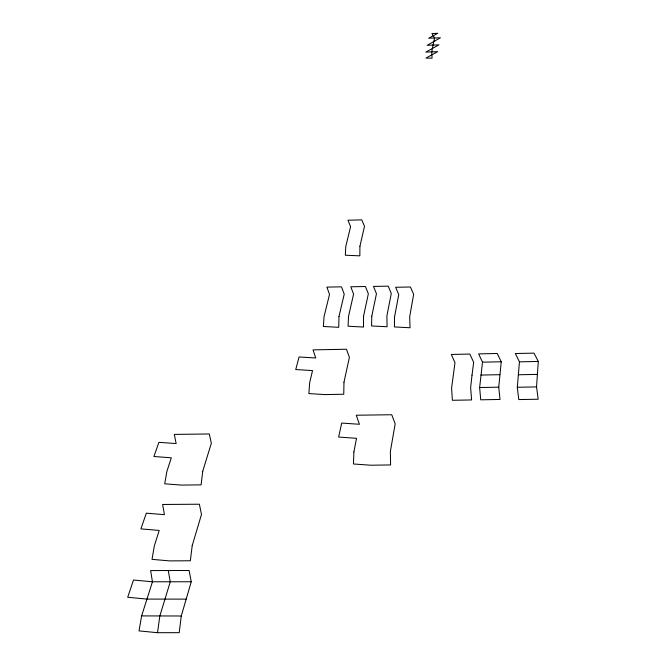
<?xml version="1.0" encoding="UTF-8"?>
<svg xmlns="http://www.w3.org/2000/svg" width="666" height="666" viewBox="0 0 666 666"><rect width="100%" height="100%" fill="white"/><g stroke="black" fill="none" stroke-linecap="round" stroke-linejoin="round"><path stroke-width="1" d="M536.538 386.904L538.303 361.447L534.015 353.13L515.301 353.529L519.455 361.846L517.316 387.279L518.772 399.575L538.178 399.225L536.538 386.904L517.316 387.279M498.742 387.171L501.248 361.788L497.227 353.488L478.621 353.896L482.509 362.179L479.637 387.537L480.719 399.808L500.016 399.45L498.742 387.171L479.637 387.537M181.269 615.992L179.204 632.675L157.517 632.7L139.028 630.893L141.625 615.908L152.456 581.784L150.624 570.562L189.111 570.504L191.25 581.759L181.269 615.992L141.625 615.908M157.517 632.7L159.815 616.042L170.255 581.859L168.29 570.629M482.509 362.179L501.248 361.788M519.455 361.846L538.303 361.447M480.952 375.066L499.875 374.683M518.273 374.767L537.312 374.384M191.25 581.759L152.456 581.784L133.5 580.028L127.697 597.269L146.845 599.092L186.072 599.125M363.544 316.233L363.511 327.048L348.068 326.232L348.509 316.492L353.579 294.089L350.782 286.788L365.451 286.505L368.348 293.814L363.544 316.233M359.915 246.27L359.856 255.844L345.338 255.22L345.762 246.595L350.591 226.681L347.977 220.213L361.796 219.872L364.502 226.348L359.915 246.27M394.497 317.141L394.439 326.931L410.048 327.755L409.665 316.883L413.644 294.347L410.439 286.996L395.646 287.279L398.751 294.622L394.497 317.141M343.972 382.226L343.748 394.239L325.016 394.588L308.858 393.581L309.648 382.775L312.537 370.579L295.737 369.555L299.076 356.984L315.717 357.975L313.037 349.866L346.478 349.242L349.4 357.367L343.972 382.226M338.986 316.517L338.736 327.306L323.376 326.49L324.009 316.775L329.52 294.414L326.881 287.121L341.491 286.838L344.222 294.139L338.986 316.517M371.795 316.184L371.553 325.94L387.071 326.756L386.896 315.925L391.275 293.473L388.228 286.147L373.501 286.43L376.448 293.748L371.795 316.184M353.896 451.906L353.455 463.977L370.679 465.218L390.601 464.943L390.368 451.515L395.171 423.817L391.75 414.743L356.268 415.226L359.415 424.275L341.716 423.068L338.628 437.054L356.51 438.311L353.896 451.906M472.011 375.216L470.621 387.687L471.611 399.941L452.397 400.291L451.59 388.053L454.995 362.729L451.307 354.462L469.838 354.054L473.659 362.337L472.011 375.216M202.747 471.245L201.09 484.856L181.477 485.089L164.718 483.807L166.841 471.578L171.32 457.8L153.921 456.501L158.908 442.324L176.14 443.581L174.317 434.398L209.257 433.974L211.347 443.173L202.747 471.245M192.208 545.612L190.351 560.764L169.663 560.897L152.014 559.357L154.37 545.745L159.224 530.444L140.917 528.887L146.32 513.17L164.435 514.668L162.604 504.47L199.367 504.22L201.49 514.452L192.208 545.612M433.05 45.072L431.751 51.881L432.067 58.175L425.949 58.075L437.704 51.657L425.799 52.106L438.961 44.847L427.147 45.305L440.426 37.771L428.696 38.228L437.762 33.3L431.926 33.533L434.557 37.995L433.05 45.072"/></g></svg>
